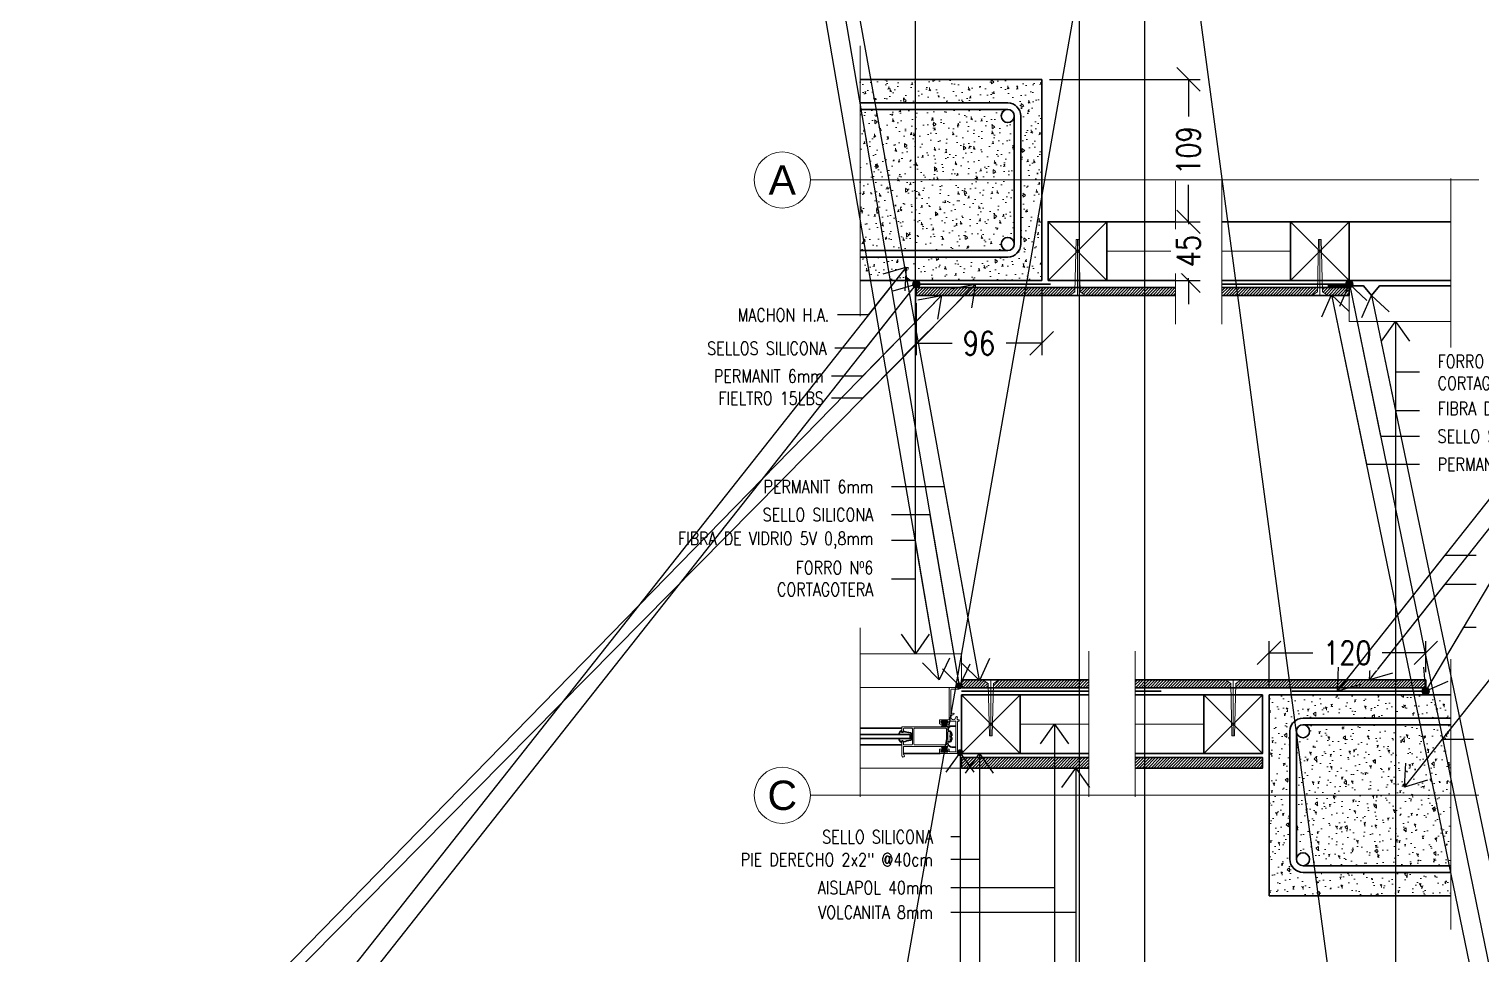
# Model space of a CAD drawing. Header units: metres. Extents: x 72 to 223, y -23 to 139.
# Drawn here: x 165.239 to 166.351, y 134.016 to 134.724 of the extents above; entities that cross this region are included whole.
import ezdxf
from ezdxf.enums import TextEntityAlignment as Align

# ---------------------------------------------------------------- set-up
doc = ezdxf.new("R2010")
doc.units = ezdxf.units.M
doc.header["$LTSCALE"] = 5
doc.header["$MEASUREMENT"] = 0
doc.linetypes.add('HIDDEN', pattern=[0.375, 0.25, -0.125])
doc.layers.get('0').update_dxf_attribs({"color": 30})
for name, color, linetype, lineweight in [('A-ANNO-DIMS', 3, 'Continuous', 18), ('A-ANNO-NOTE', 7, 'Continuous', 35), ('A-ANNO-SYMB', 3, 'Continuous', 18), ('A-DETL-MBND', 3, 'Continuous', 18), ('A-DETL-OTLN', 1, 'Continuous', 50), ('A-DETL-PATT', 8, 'Continuous', 18), ('A-ELEV-MBE1', 7, 'Continuous', 35), ('A-FLOR-OVHD', 3, 'HIDDEN', 18), ('A-WALL-BATT', 8, 'BATTING', 18), ('A-WALL-FULL', 7, 'Continuous', 35), ('A-WALL-FULL-EXTR', 7, 'Continuous', 35)]:
    doc.layers.add(name, color=color, linetype=linetype, lineweight=lineweight)
doc.styles.add('E-ARIAL', font='arial.ttf')
doc.styles.add('E-ROMANS', font='romans.shx', dxfattribs={"width": 0.8})
doc.linetypes.add('BATTING', pattern='A,0.0001,-0.1,[134,ltypeshp.shx,S=0.1,R=0,X=-0.1,Y=0],-0.2,[134,ltypeshp.shx,S=0.1,R=180,X=0.1,Y=0],-0.1', length=0.4001)
doc.dimstyles.new('E-0005_TICK_18', dxfattribs={"dimscale": 0.001, "dimtxt": 9, "dimasz": 9, "dimexe": 4.5, "dimexo": 3, "dimgap": 4.5, "dimtad": 0, "dimdec": 0, "dimlfac": 1000, "dimzin": 0, "dimdsep": 46, "dimtxsty": 'E-ROMANS', "dimblk": 'OBLIQUE', "dimcen": 4.5, "dimclrd": 256, "dimclre": 256, "dimclrt": 256, "dimadec": 0, "dimazin": 0, "dimtfac": 1, "dimtdec": 0, "dimtmove": 1, "dimatfit": 3, "dimldrblk": 'OPEN90', "dimfxl": 1, "dimtfill": 1, "dimtolj": 1, "dimtzin": 0, "dimarcsym": 0})
doc.dimstyles.new('E-0010_TICK_18', dxfattribs={"dimscale": 0.001, "dimtxt": 18, "dimasz": 18, "dimexe": 9, "dimexo": 6, "dimgap": 9, "dimtad": 0, "dimdec": 0, "dimlfac": 1000, "dimzin": 0, "dimdsep": 46, "dimtxsty": 'E-ROMANS', "dimblk": 'OBLIQUE', "dimcen": 9, "dimclrd": 256, "dimclre": 256, "dimclrt": 256, "dimadec": 0, "dimazin": 0, "dimtfac": 1, "dimtdec": 0, "dimtmove": 1, "dimatfit": 3, "dimldrblk": 'OPEN90', "dimfxl": 1, "dimtfill": 1, "dimtolj": 1, "dimtzin": 0, "dimarcsym": 0})
pattern_1 = [(45.00000000000123, (13.14776041691124, 83.40696455095775), (-0.001122532015133668, 0.00112253201513362), [])]
pattern_2 = [(45.00000000000123, (12.71469609259924, 82.30359901468051), (-0.001122532015133668, 0.00112253201513362), [])]

# ---------------------------------------------------------------- blocks, each defined once
blk = doc.blocks.new('PIE DERECHO 2X2')
blk.add_lwpolyline([(-0.04499999999998749, 0), (0, 0), (0, -0.04500000000000171), (-0.04499999999998749, -0.04500000000000171), (-0.04499999999998749, 0)])
at = {"color": 1}
for points in [[(-0.04499999999998749, 0), (0, -0.04500000000000171)], [(0, 0), (-0.04499999999998749, -0.04500000000000171)]]:
    blk.add_lwpolyline(points, dxfattribs=at)
blk = doc.blocks.new('_Oblique')
at = {"color": 0, "linetype": 'ByBlock', "lineweight": -2}
blk.add_line((-0.5, -0.5), (0.5, 0.5), dxfattribs=at)
blk = doc.blocks.new('*D2141')
at = {"layer": 'A-ANNO-DIMS', "lineweight": -2, "transparency": 16777216}
for p, q in [((166.0146416063944, 134.5258701961707), (166.0146416063944, 134.4748419277925)), ((165.9186416063945, 134.5145511303326), (165.9186416063945, 134.4748419277925)), ((165.9186416063945, 134.4838419277925), (165.9459844635373, 134.4838419277925)), ((166.0146416063944, 134.4838419277925), (165.9872987492516, 134.4838419277925))]:
    blk.add_line(p, q, dxfattribs=at)
at = {"layer": 'A-ANNO-DIMS', "lineweight": -2, "transparency": 16777216, "xscale": 0.018, "yscale": 0.018, "zscale": 0.018, "rotation": 180}
blk.add_blockref('_Oblique', (165.9186416063945, 134.4838419277925), dxfattribs=at)
at = {"layer": 'A-ANNO-DIMS', "lineweight": -2, "transparency": 16777216, "xscale": 0.018, "yscale": 0.018, "zscale": 0.018}
blk.add_blockref('_Oblique', (166.0146416063944, 134.4838419277925), dxfattribs=at)
at = {"layer": 'A-ANNO-DIMS', "transparency": 16777216, "insert": (165.9666416063944, 134.4838419277925), "char_height": 0.018, "attachment_point": 5, "style": 'E-ROMANS', "bg_fill": 3, "box_fill_scale": 1.25, "bg_fill_color": 256, "bg_fill_true_color": 13158600, "bg_fill_transparency": 0}
blk.add_mtext('\\A1;96', dxfattribs=at)
blk = doc.blocks.new('_Open90')
at = {"color": 0, "linetype": 'ByBlock', "lineweight": -2}
for p, q in [((0, 0), (-1, 0)), ((-0.5, 0.5), (0, 0)), ((0, 0), (-0.5, -0.5))]:
    blk.add_line(p, q, dxfattribs=at)
blk = doc.blocks.new('*D1789')
at = {"layer": 'A-ANNO-DIMS', "lineweight": -2, "transparency": 16777216}
for p, q in [((166.1270178536647, 134.5768701961707), (166.1270178536647, 134.5948701961707)), ((166.0255373059225, 134.5768701961707), (166.1360178536647, 134.5768701961707)), ((166.1270178536647, 134.5768701961707), (166.1270178536647, 134.5750273390279)), ((166.0255373059225, 134.5318701961707), (166.1360178536647, 134.5318701961707)), ((166.1270178536647, 134.5318701961707), (166.1270178536647, 134.5337130533136)), ((166.1270178536647, 134.5318701961707), (166.1270178536647, 134.5138701961707))]:
    blk.add_line(p, q, dxfattribs=at)
at = {"layer": 'A-ANNO-DIMS', "lineweight": -2, "transparency": 16777216, "xscale": 0.018, "yscale": 0.018, "zscale": 0.018}
for p, rotation in [((166.1270178536647, 134.5768701961707), 270), ((166.1270178536647, 134.5318701961707), 90)]:
    blk.add_blockref('_Oblique', p, dxfattribs=dict(at, rotation=rotation))
at = {"layer": 'A-ANNO-DIMS', "transparency": 16777216, "insert": (166.1270178536647, 134.5543701961707), "char_height": 0.018, "attachment_point": 5, "rotation": 90, "style": 'E-ROMANS', "bg_fill": 3, "box_fill_scale": 1.25, "bg_fill_color": 256, "bg_fill_true_color": 13158600, "bg_fill_transparency": 0}
blk.add_mtext('\\A1;45', dxfattribs=at)
blk = doc.blocks.new('*D1790')
at = {"layer": 'A-ANNO-DIMS', "lineweight": -2, "transparency": 16777216}
for p, q in [((166.0206416063944, 134.6858701961707), (166.1360178536647, 134.6858701961707)), ((166.1270178536647, 134.6858701961707), (166.1270178536647, 134.6575130533136)), ((166.1270178536647, 134.5768701961707), (166.1270178536647, 134.6052273390279)), ((166.0255373059225, 134.5768701961707), (166.1360178536647, 134.5768701961707))]:
    blk.add_line(p, q, dxfattribs=at)
at = {"layer": 'A-ANNO-DIMS', "lineweight": -2, "transparency": 16777216, "xscale": 0.018, "yscale": 0.018, "zscale": 0.018}
for p, rotation in [((166.1270178536647, 134.6858701961707), 90), ((166.1270178536647, 134.5768701961707), 270)]:
    blk.add_blockref('_Oblique', p, dxfattribs=dict(at, rotation=rotation))
at = {"layer": 'A-ANNO-DIMS', "transparency": 16777216, "insert": (166.1270178536647, 134.6313701961707), "char_height": 0.018, "attachment_point": 5, "rotation": 90, "style": 'E-ROMANS', "bg_fill": 3, "box_fill_scale": 1.25, "bg_fill_color": 256, "bg_fill_true_color": 13158600, "bg_fill_transparency": 0}
blk.add_mtext('\\A1;109', dxfattribs=at)
blk = doc.blocks.new('*D2142')
at = {"layer": 'A-ANNO-DIMS', "lineweight": -2, "transparency": 16777216}
for p, q in [((166.1886986292666, 134.2208320223061), (166.1886986292666, 134.2559089882367)), ((166.3086986292665, 134.2321510881441), (166.3086986292665, 134.2559089882367)), ((166.1886986292666, 134.2469089882367), (166.2222129149808, 134.2469089882367)), ((166.3086986292665, 134.2469089882367), (166.2751843435523, 134.2469089882367))]:
    blk.add_line(p, q, dxfattribs=at)
at = {"layer": 'A-ANNO-DIMS', "lineweight": -2, "transparency": 16777216, "xscale": 0.018, "yscale": 0.018, "zscale": 0.018, "rotation": 180}
blk.add_blockref('_Oblique', (166.1886986292666, 134.2469089882367), dxfattribs=at)
at = {"layer": 'A-ANNO-DIMS', "lineweight": -2, "transparency": 16777216, "xscale": 0.018, "yscale": 0.018, "zscale": 0.018}
blk.add_blockref('_Oblique', (166.3086986292665, 134.2469089882367), dxfattribs=at)
at = {"layer": 'A-ANNO-DIMS', "transparency": 16777216, "insert": (166.2486986292666, 134.2469089882367), "char_height": 0.018, "attachment_point": 5, "style": 'E-ROMANS', "bg_fill": 3, "box_fill_scale": 1.25, "bg_fill_color": 256, "bg_fill_true_color": 13158600, "bg_fill_transparency": 0}
blk.add_mtext('\\A1;120', dxfattribs=at)
blk = doc.blocks.new('TAG-EJE')
at = {"linetype": 'Continuous'}
blk.add_circle((0, 0), 0.3829200143693754, dxfattribs=at)
at = {"style": 'E-ARIAL'}
blk.add_attdef('A', text='', height=0.4, dxfattribs=at).set_placement((0, 0), align=Align.MIDDLE_CENTER)

msp = doc.modelspace()

# ---------------------------------------------------------------- hatches: boundary and pattern name
at = {"layer": 'A-DETL-PATT'}
h = msp.add_hatch(dxfattribs=at)
h.set_pattern_fill('AR-CONC', color=256, scale=0.0001, angle=45.00000000000125, style=0)
h.set_pattern_definition([(95.00000000000118, (13.14776041691124, 83.40696455095775), (0.01400946503457692, 0.01175533794048332), [0.001904999999999999, -0.02095499999999999]), (40.00000000000129, (13.14776041691124, 83.40696455095775), (-0.01600178890082999, 0.0110177006537151), [0.001524, -0.016764]), (145.4510000000012, (13.14892786788465, 83.40794415901476), (-0.00199221580841457, 0.0227730236829171), [0.001619, -0.01780899999999999]), (91.18420000000118, (13.14416831446283, 83.41055665340619), (0.02214102432304669, 0.01619534128742753), [0.002857499999999998, -0.03143249999999996]), (141.6356000000012, (13.14601339647123, 83.41190626569303), (-0.0007086144335234999, 0.03428264324821821), [0.0024285, -0.0267135]), (36.18400000000126, (13.14416831446283, 83.41055665340619), (-0.0007085572019164873, 0.03428263853310612), [0.002286, -0.025146]), (66.00000000000125, (13.14686239129915, 83.4114546790183), (0.01795205512851436, 0.003489526803562576), [0.001904999999999999, -0.02095499999999999]), (11.00000000000126, (13.14686239129915, 83.4114546790183), (-0.008653992652234932, 0.01739411931937526), [0.001524, -0.016764]), (116.4514000000012, (13.14835838883184, 83.41174546961099), (0.009298003961538178, 0.02088364560657982), [0.001619, -0.017809]), (82.50000000000124, (13.14776041691124, 83.40696455095775), (-0.005760546906781176, 0.006197341367358573), [0, -0.01656079999999997, 0, -0.01701799999999997, 0, -0.01682749999999997]), (52.50000000000122, (13.14776041691124, 83.40696455095775), (-0.002358972731942743, 0.01180870002746918), [0, -0.009702799999999996, 0, -0.01617979999999999, 0, -0.006413499999999999]), (12.50000000000127, (13.14375522268125, 83.40295935672776), (0.009992786303251379, 0.009182619558271573), [0, -0.006350000000000001, 0, -0.019812, 0, -0.026289]), (2.500000000001231, (13.14195917145705, 83.40116330550356), (0.008676390441821408, 0.01227223928811161), [0, -0.008254999999999998, 0, -0.0131572, 0, -0.018669])])
h.paths.add_polyline_path([(165.9936416063944, 134.6578701961709, -1), (165.9836416063945, 134.6578701961709, -0.4142135623662533), (165.9886416063945, 134.6628701961708), (165.8755807600539, 134.6628701961708), (165.8755807600539, 134.5548701961708), (165.9886416063945, 134.5548701961708, -0.4142135623737455), (165.9836416063944, 134.5598701961708, -1), (165.9936416063944, 134.5598701961708)], flags=17)
h.paths.add_polyline_path([(166.0146416063944, 134.6858701961707), (165.8755807600538, 134.6858701961707), (165.8755807600539, 134.6678701961709), (165.9886416063945, 134.6678701961709, -0.4142135623730236), (165.9986416063944, 134.6578701961709), (165.9986416063944, 134.5598701961708, -0.4142135623730885), (165.9886416063945, 134.5498701961708), (165.8755807600539, 134.5498701961708), (165.8755807600538, 134.5318701961707), (166.0146416063945, 134.5318701961707)])
h = msp.add_hatch(color=256, dxfattribs=at)
edge = h.paths.add_edge_path()
edge.add_arc((165.9186416063945, 134.5292106632517), 0.002659532919039975, 0, 360)
h = msp.add_hatch(color=256, dxfattribs=at)
edge = h.paths.add_edge_path()
edge.add_arc((166.2501536629533, 134.5292106632517), 0.002659532919039975, 0, 360)
h = msp.add_hatch(dxfattribs=at)
h.set_pattern_fill('LINE', color=256, scale=0.0005, angle=45.00000000000125, style=0)
h.set_pattern_definition(pattern_1)
h.paths.add_polyline_path([(166.0370373059226, 134.5205511303326), (166.0370373059226, 134.5212930513767), (166.040108696455, 134.5232051560551), (166.0401860011555, 134.5265511303326), (165.9186416063945, 134.5265511303326), (165.9186416063945, 134.5205511303326)])
h.paths.add_polyline_path([(166.0438886106896, 134.5265511303326), (166.0439659153901, 134.5232051560551), (166.0470373059226, 134.5212930513767), (166.0470373059225, 134.5205511303326), (166.1170373059225, 134.5205511303326), (166.1170373059225, 134.5265511303326)])
h = msp.add_hatch(dxfattribs=at)
h.set_pattern_fill('LINE', color=256, scale=0.0005, angle=45.00000000000125, style=0)
h.set_pattern_definition(pattern_1)
h.paths.add_polyline_path([(166.2226536629533, 134.5205511303326), (166.2226536629533, 134.5212930513767), (166.2257250534857, 134.5232051560551), (166.2258023581863, 134.5265511303326), (166.1526536629533, 134.5265511303326), (166.1526536629533, 134.5205511303326)])
h.paths.add_polyline_path([(166.2501536629533, 134.5205511303326), (166.2501536629533, 134.5265511303326), (166.2295049677203, 134.5265511303326), (166.2295822724208, 134.5232051560551), (166.2326536629533, 134.5212930513767), (166.2326536629533, 134.5205511303326)])
h = msp.add_hatch(color=256, dxfattribs=at)
edge = h.paths.add_edge_path()
edge.add_arc((165.9516374232639, 134.2216993104182), 0.001994649689279981, 0, 360)
h = msp.add_hatch(dxfattribs=at)
h.set_pattern_fill('LINE', color=256, scale=0.0005, angle=45.00000000000125, style=0)
h.set_pattern_definition([(225.0000000000012, (319.0555798187498, 185.339737667519), (0.001122532015133668, -0.00112253201513362), [])])
h.paths.add_polyline_path([(165.9775378774748, 134.2201510881442), (166.0506865727078, 134.2201510881442), (166.0506865727078, 134.2261510881442), (165.9806865727078, 134.2261510881442), (165.9806865727079, 134.2254091671001), (165.9776151821754, 134.2234970624216)])
h.paths.add_polyline_path([(165.9531865727078, 134.2201510881442), (165.9738352679408, 134.2201510881442), (165.9737579632403, 134.2234970624216), (165.9706865727078, 134.2254091671001), (165.9706865727078, 134.2261510881442), (165.9531865727078, 134.2261510881442)])
h = msp.add_hatch(dxfattribs=at)
h.set_pattern_fill('LINE', color=256, scale=0.0005, angle=45.00000000000125, style=0)
h.set_pattern_definition([(225.0000000000012, (319.0555798187497, 185.339737667519), (0.001122532015133668, -0.00112253201513362), [])])
h.paths.add_polyline_path([(166.1663029297384, 134.2261510881441), (166.1663029297384, 134.2254091671001), (166.163231539206, 134.2234970624217), (166.1631542345054, 134.2201510881441), (166.3086986292665, 134.2201510881441), (166.3086986292665, 134.2261510881441)])
h.paths.add_polyline_path([(166.1594516249714, 134.2201510881441), (166.1593743202709, 134.2234970624216), (166.1563029297384, 134.2254091671), (166.1563029297384, 134.2261510881441), (166.0863029297385, 134.2261510881441), (166.0863029297385, 134.2201510881441)])
h = msp.add_hatch(color=256, dxfattribs=at)
edge = h.paths.add_edge_path()
edge.add_arc((166.3086986292665, 134.2174915552251), 0.002659532919039975, 0, 360)
h = msp.add_hatch(dxfattribs=at)
h.set_pattern_fill('AR-CONC', color=256, scale=0.0001, angle=45.00000000000125, style=0)
h.set_pattern_definition([(275.0000000000012, (319.0555798187497, 185.339737667519), (-0.01400946503457692, -0.01175533794048332), [0.001905, -0.020955]), (220.0000000000013, (319.0555798187497, 185.339737667519), (0.01600178890082999, -0.0110177006537151), [0.001524, -0.01676399999999999]), (325.4510000000012, (319.0544123677763, 185.338758059462), (0.00199221580841457, -0.0227730236829171), [0.001619, -0.01780899999999999]), (271.1842000000012, (319.0591719211982, 185.3361455650706), (-0.02214102432304669, -0.01619534128742753), [0.002857499999999998, -0.03143249999999996]), (321.6356000000012, (319.0573268391897, 185.3347959527837), (0.0007086144335234999, -0.03428264324821821), [0.0024285, -0.0267135]), (216.1840000000012, (319.0591719211982, 185.3361455650706), (0.0007085572019164873, -0.03428263853310612), [0.002285999999999999, -0.02514599999999999]), (246.0000000000012, (319.0564778443619, 185.3352475394585), (-0.01795205512851436, -0.003489526803562576), [0.001905, -0.020955]), (191.0000000000012, (319.0564778443619, 185.3352475394585), (0.008653992652234932, -0.01739411931937526), [0.001523999999999999, -0.01676399999999998]), (296.4514000000012, (319.0549818468292, 185.3349567488658), (-0.009298003961538178, -0.02088364560657982), [0.001619, -0.017809]), (262.5000000000013, (319.0555798187497, 185.339737667519), (0.005760546906781176, -0.006197341367358573), [0, -0.01656079999999998, 0, -0.01701799999999998, 0, -0.01682749999999998]), (232.5000000000012, (319.0555798187497, 185.339737667519), (0.002358972731942743, -0.01180870002746918), [0, -0.009702799999999996, 0, -0.01617979999999999, 0, -0.006413499999999999]), (192.5000000000012, (319.0595850129797, 185.343742861749), (-0.009992786303251379, -0.009182619558271573), [0, -0.006349999999999998, 0, -0.01981199999999999, 0, -0.02628899999999999]), (182.5000000000012, (319.0613810642039, 185.3455389129732), (-0.008676390441821408, -0.01227223928811161), [0, -0.008254999999999997, 0, -0.0131572, 0, -0.01866899999999999])])
h.paths.add_polyline_path([(166.2096986292666, 134.0888320223058, -1), (166.2196986292666, 134.0888320223059, -0.4142135623662533), (166.2146986292666, 134.083832022306), (166.3277594756072, 134.083832022306), (166.3277594756072, 134.1918320223059), (166.2146986292666, 134.191832022306, -0.4142135623737455), (166.2196986292666, 134.1868320223059, -1), (166.2096986292666, 134.1868320223059)], flags=17)
h.paths.add_polyline_path([(166.1886986292666, 134.0608320223061), (166.3277594756072, 134.060832022306), (166.3277594756072, 134.0788320223059), (166.2146986292666, 134.0788320223059, -0.4142135623730236), (166.2046986292666, 134.0888320223059), (166.2046986292666, 134.1868320223059, -0.4142135623730885), (166.2146986292666, 134.196832022306), (166.3277594756072, 134.1968320223059), (166.3277594756072, 134.2148320223061), (166.1886986292666, 134.2148320223061)])
h = msp.add_hatch(color=256, dxfattribs=at)
edge = h.paths.add_edge_path()
edge.add_arc((165.9520823275378, 134.1704285699765), 0.001994649689279981, 0, 360)
h = msp.add_hatch(dxfattribs=at)
h.set_pattern_fill('LINE', color=256, scale=0.0005, angle=45.00000000000125, style=0)
h.set_pattern_definition(pattern_2)
h.paths.add_polyline_path([(165.9531865727079, 134.166706802116), (165.953186572708, 134.1587068021161), (166.0506865727079, 134.158706802116), (166.0506865727078, 134.1667068021161)])
h = msp.add_hatch(dxfattribs=at)
h.set_pattern_fill('LINE', color=256, scale=0.0005, angle=45.00000000000125, style=0)
h.set_pattern_definition(pattern_2)
h.paths.add_polyline_path([(166.0863029297386, 134.1667068021161), (166.0863029297386, 134.158706802116), (166.1838029297384, 134.1587068021161), (166.1838029297384, 134.166706802116)])

# ---------------------------------------------------------------- linework, layer by layer
at = {"layer": 'A-ANNO-DIMS'}
for p, q in [((165.9443958588884, 134.220381477076), (165.8755807600539, 134.2203814770761)), ((165.953186572708, 134.1587068021161), (165.8755807600539, 134.1587068021161))]:
    msp.add_line(p, q, dxfattribs=at)
for points in [[(166.250115763264, 134.5205511303326), (166.2501157632641, 134.5005511303326), (166.3277594756072, 134.5005511303326)], [(165.9532244723971, 134.2261510881442), (165.9532244723971, 134.2461510881442), (165.8755807600539, 134.2461510881442)]]:
    msp.add_lwpolyline(points, dxfattribs=at)
at = {"layer": 'A-ANNO-SYMB'}
msp.add_lwpolyline([(165.8375435180019, 134.137832022306), (166.349217709171, 134.1378320223061)], dxfattribs=at)
at = {"layer": 'A-DETL-MBND'}
for points in [[(165.9438903640583, 134.2198759828952, -0.4142135623730951), (165.9443958588884, 134.220381477076), (165.9509672874598, 134.2203814728555, -0.4142135623730951), (165.9514727816407, 134.2198759780253), (165.9514727815108, 134.2196737802231, -0.4142135623730951), (165.9509672866807, 134.2191682860423), (165.9456090449224, 134.2191682894837, 0.4142135623730951), (165.9451035500923, 134.2186627953028), (165.945103538686, 134.2009030455768, 0.5336762876218423), (165.9458012631961, 134.2004355280649, -0.09526060623252992), (165.9469424021124, 134.2006670291724, -0.9999999999999999), (165.9469547814352, 134.19945390552, 2.379795897113256), (165.9488440984974, 134.1975645860309, -1), (165.9500572221339, 134.1975522051499, -0.09526060623252669), (165.9498257195606, 134.1964110665309, 0.5336762876218625), (165.9502932361763, 134.1957133414203), (165.9509672716166, 134.1957133409874, -0.4142135623730951), (165.9514727657975, 134.1952078461572), (165.9514727656676, 134.195005648355, -0.4142135623730951), (165.9509672708374, 134.1945001541742), (165.9506639741342, 134.194500154369, 0.4142135623730951), (165.950158479304, 134.1939946601881), (165.9501584648891, 134.1715507041442, 0.4142135623730951), (165.95066395907, 134.171045209314), (165.9509672557733, 134.1710452091193, -0.4142135623730951), (165.9514727499542, 134.1705397142891), (165.9514727498243, 134.1703375164869, -0.4142135623730951), (165.9509672549941, 134.1698320223061), (165.9368134088403, 134.1698320313965, -0.4142135623730951), (165.9363079146594, 134.1703375262266), (165.9363079161528, 134.1726628009519, -0.4142135623730951), (165.936813410983, 134.1731682951327), (165.9378245010928, 134.1731682944833, -0.414213562373095), (165.938329894175, 134.1726629007522), (165.9383298941748, 134.1726626985543, -0.4142135623730951), (165.9378245004436, 134.1721573054724), (165.9378242982458, 134.1721573054725, 0.4142135623730867), (165.9373189045145, 134.1716519123905), (165.9373189043197, 134.1713485145883, 0.4142135623731034), (165.9378243985006, 134.1708430197581), (165.94237384905, 134.1708430168362, 0.4142135623730951), (165.9428793438801, 134.1713485110171), (165.942879344075, 134.1716519088193, 0.4142135623731034), (165.942373950993, 134.1721573025504), (165.9423737487953, 134.1721573025506, -0.4142135623730951), (165.9418683557132, 134.1726626962817), (165.9418683557133, 134.1726628984796, -0.4142135623730951), (165.9423737494446, 134.1731682915616), (165.9433848395544, 134.1731682909122, -0.4142135623731034), (165.9438903337353, 134.172662796082), (165.9438903330211, 134.1715507081699, 0.4142135623731034), (165.9443958272018, 134.1710452133398), (165.9484397832458, 134.1710452107425, 0.4142135623730951), (165.948945278076, 134.1715507049234), (165.9489452924908, 134.1939946609673, 0.4142135623730951), (165.9484397983099, 134.1945001557975), (165.944395842266, 134.1945001583948, 0.4142135623730951), (165.9438903474359, 134.1939946642139), (165.9438903467216, 134.1928825763018, -0.4142135623730951), (165.9433848518914, 134.192377082121), (165.9423737617816, 134.1923770827703, -0.4142135623730951), (165.9418683686995, 134.1928824765016), (165.9418683686996, 134.1928826786993, -0.4142135623730951), (165.9423737624309, 134.1933880717813), (165.9423739646286, 134.1933880717812, 0.4142135623730951), (165.9428793583598, 134.1938934648632), (165.9428793585546, 134.1941968626654, 0.4142135623730951), (165.9423738643739, 134.1947023574955), (165.9378244138244, 134.1947023604175, 0.4142135623730866), (165.9373189189942, 134.1941968662367), (165.9373189187993, 134.1938934684345, 0.4142135623730951), (165.9378243118815, 134.1933880747033), (165.9378245140792, 134.1933880747031, -0.414213562373095), (165.9383299071612, 134.1928826809719), (165.9383299071611, 134.1928824787742, -0.4142135623730951), (165.9378245134298, 134.1923770856922), (165.93681342332, 134.1923770863415, -0.4142135623730951), (165.9363079291391, 134.1928825811717), (165.9363079306326, 134.195207855897, -0.4142135623730951), (165.9368134254628, 134.1957133500778), (165.9433848540342, 134.1957133458573, 0.4142135623730951), (165.9438903488644, 134.1962188400381)], [(165.9082024260627, 134.1795375442775, -0.4142135623730783), (165.9087079202435, 134.1790320494474), (165.9087079188799, 134.1769089725243, 0.4142135623730951), (165.9092134130608, 134.1764034776942), (165.9150771493246, 134.1764034739281, 0.4142135623730951), (165.9155826441547, 134.176908968109), (165.9155826516867, 134.1886364406365, 0.4142135623730951), (165.915077157506, 134.1891419354666), (165.9092134212422, 134.1891419392326, 0.4142135623730866), (165.908707926412, 134.1886364450518), (165.9087079250484, 134.1865133681287, -0.4142135623730951), (165.9082024302183, 134.1860078739479), (165.9080002324161, 134.1860078740777, -0.4142135623730951), (165.9074947382352, 134.1865133689079), (165.907494740378, 134.1898496326442, -0.4142135623730951), (165.9080002352082, 134.190355126825), (165.9423738615818, 134.1903551047483, -0.4142135623730951), (165.9428793557626, 134.1898496099182), (165.9428793466722, 134.1756957637643, -0.4142135623730951), (165.9423738518421, 134.1751902695835), (165.9092134122816, 134.175190290881, 0.4142135623730951), (165.9087079174514, 134.1746847967001), (165.9087079140923, 134.1694545966154, 0.278179277926029), (165.9089775108748, 134.16900752028, -1.770771105397847), (165.9074947264177, 134.1681133689079), (165.9074947334303, 134.1790320502266, -0.4142135623731116), (165.9080002282605, 134.1795375444074)], [(165.9173013333301, 134.1891419340381, 0.4142135623730951), (165.9167958384999, 134.1886364398573), (165.9167958309679, 134.1769089673298, 0.4142135623730951), (165.9173013251488, 134.1764034724997), (165.9411606658081, 134.1764034571759, 0.4142135623730951), (165.9416661606382, 134.1769089513567), (165.9416661681702, 134.1886364238841, 0.4142135623730951), (165.9411606739895, 134.1891419187143)]]:
    msp.add_lwpolyline(points, format="xyb", close=True, dxfattribs=at)
at = {"layer": 'A-DETL-OTLN'}
for p, q in [((165.9186416063945, 134.5265511303326), (165.9186416063945, 134.5318701961707)), ((166.3086986292665, 134.2201510881441), (166.3086986292665, 134.2148320223061))]:
    msp.add_line(p, q, dxfattribs=at)
at = {"layer": 'A-ELEV-MBE1'}
for p, q in [((166.0645373059225, 134.5768701961707), (166.1170373059225, 134.5768701961707)), ((166.2051536629533, 134.5768701961707), (166.1526536629533, 134.5768701961707)), ((166.2501536629533, 134.5768701961707), (166.3277594756072, 134.5768701961708)), ((166.0645373059225, 134.5318701961707), (166.1170373059225, 134.5318701961707)), ((166.2051536629533, 134.5318701961707), (166.1526536629533, 134.5318701961707)), ((166.2501536629533, 134.5318701961707), (166.3277594756072, 134.5318701961708)), ((165.9981865727079, 134.2148320223061), (166.0506865727078, 134.2148320223061)), ((166.1388029297385, 134.2148320223061), (166.0863029297385, 134.2148320223061)), ((165.8755807873027, 134.1891419724587), (165.9074947399235, 134.1891419403365)), ((165.9433848483202, 134.1868166425605), (165.9443958373312, 134.1868166419112)), ((165.9489452904779, 134.1908605950333), (165.9459123234448, 134.1908605969812)), ((165.8755807791213, 134.1764035109202), (165.9074947317421, 134.176403478798)), ((165.9443958321366, 134.1787287298233), (165.9433848431257, 134.1787287304726)), ((165.9458909473398, 134.1834045530389), (165.9453910390527, 134.1834045533599)), ((165.9453910382411, 134.1821408170962), (165.9453910390527, 134.1834045533599)), ((165.9458909465282, 134.1821408167751), (165.9453910382411, 134.1821408170962)), ((165.9087079143347, 134.1698320494474), (165.9368134088403, 134.1698320313965)), ((165.9459123130558, 134.1746847728054), (165.9489452800889, 134.1746847708574)), ((165.9981865727078, 134.1698320223061), (166.0506865727078, 134.1698320223061)), ((166.1388029297385, 134.1698320223061), (166.0863029297385, 134.1698320223061))]:
    msp.add_line(p, q, dxfattribs=at)
for points in [[(165.8755807600539, 134.5498701961708), (165.9886416063945, 134.5498701961708, 0.4142135623730887), (165.9986416063944, 134.5598701961708), (165.9986416063944, 134.6578701961709, 0.4142135623730238), (165.9886416063945, 134.6678701961709), (165.8755807600539, 134.6678701961709)], [(165.8755807600539, 134.5548701961708), (165.9886416063945, 134.5548701961708, 0.414213562373095), (165.9936416063944, 134.5598701961708), (165.9936416063944, 134.6578701961709, 0.414213562373095), (165.9886416063945, 134.6628701961708), (165.8755807600539, 134.6628701961708)], [(166.3277594756072, 134.1968320223059), (166.2146986292666, 134.196832022306, 0.4142135623730887), (166.2046986292666, 134.1868320223059), (166.2046986292666, 134.0888320223059, 0.4142135623730238), (166.2146986292666, 134.0788320223059), (166.3277594756072, 134.0788320223059)], [(166.3277594756072, 134.1918320223059), (166.2146986292666, 134.191832022306, 0.414213562373095), (166.2096986292666, 134.1868320223059), (166.2096986292666, 134.0888320223059, 0.414213562373095), (166.2146986292666, 134.083832022306), (166.3277594756072, 134.083832022306)]]:
    msp.add_lwpolyline(points, format="xyb", dxfattribs=at)
for points in [[(165.9073936398536, 134.1873221601816), (165.9073936393991, 134.1866144678739, 0.4142135623730951), (165.9078991335799, 134.1861089730438), (165.9082008625433, 134.18610897285, 0.4123288835230803), (165.9087063468923, 134.1866112121838), (165.9087079252687, 134.1868563126378, 0.05459123170967742), (165.9143011444344, 134.185624207294, -0.3855982116465075), (165.9147568386324, 134.1851211715586), (165.9147568356158, 134.1804242382476, -0.3855982116465273), (165.9143011407716, 134.1799212030975, 0.05459123170967768), (165.9087079200232, 134.1786891049383), (165.9087063419617, 134.1789342053944, 0.4123288835230661), (165.9082008582578, 134.1794364453775), (165.9078991292944, 134.1794364455712, 0.4142135623730951), (165.9073936344643, 134.1789309513904), (165.9073936340098, 134.1782232590827, -0.2989158783490563), (165.9053240942483, 134.1812562274449), (165.9135093356042, 134.1812562221878, 0.5636257343988145), (165.9137956124811, 134.182267211015), (165.9137956131304, 134.1832782000259, 0.5636257343988107), (165.9135093375521, 134.1842891892208), (165.9053240961962, 134.1842891944779, -0.2989158783490458)], [(165.9378045529179, 134.1945001626281), (165.9424933599449, 134.1945001596166, -0.4142135623730951), (165.9426955576173, 134.1942979616846), (165.942695557354, 134.1938880622987, -0.4142135623730948), (165.9424933594219, 134.1936858646263), (165.9378045523949, 134.1936858676378, -0.414213562373095), (165.9376023547226, 134.1938880655698), (165.9376023549858, 134.1942979649557, -0.4142135623730951)], [(165.9378045378538, 134.1710452175731), (165.9424933448808, 134.1710452145617, 0.4142135623730951), (165.9426955428129, 134.171247412234), (165.9426955430761, 134.1716573116199, 0.4142135623730948), (165.9424933454038, 134.171859509552), (165.9378045383768, 134.1718595125634, 0.414213562373095), (165.9376023404447, 134.171657314891), (165.9376023401815, 134.1712474155051, 0.4142135623730951)]]:
    msp.add_lwpolyline(points, format="xyb", close=True, dxfattribs=at)
for centre in [(165.9886416063945, 134.6578701961709), (165.9886416063944, 134.5598701961708), (166.2146986292666, 134.1868320223059), (166.2146986292666, 134.0888320223059)]:
    msp.add_circle(centre, 0.004999999999993454, dxfattribs=at)
for centre, radius, start, end in [((165.9364254987421, 134.1922727535782), 0.002275473282837971, 303.4159187757593, 38.3906387312473), ((165.9354529002467, 134.1921918049866), 0.003419194551412439, 327.871854351177, 25.91028116593292), ((165.9349097810469, 134.1922305376316), 0.00419437733292184, 333.7197635607933, 20.30218918676691), ((165.9340397152247, 134.1924619036137), 0.005241906260897305, 337.1530262866257, 13.50297272547319), ((165.9322786021458, 134.1921040974793), 0.007286403971726194, 346.2597509540195, 12.53787955407744), ((165.9176195741477, 134.1919541770027), 0.02220303383076814, 355.9173583389464, 4.473233729766867), ((165.2252229083898, 134.1729587793523), 0.7151563368958832, 1.395337412718929, 1.660812967588611), ((165.9626450717797, 134.1925300062707), 0.02221801529221034, 177.0179249220676, 185.5701559396929), ((165.9479831027208, 134.1922819149184), 0.007295407784277602, 169.2343537701668, 195.1651085630847), ((165.9462310529636, 134.1925910786481), 0.005268645341474776, 168.0069604777423, 204.8923874104477), ((165.9440033241212, 134.1922331230199), 0.002862753284798166, 149.5049915223076, 220.5128584968995), ((165.9448932985441, 134.1922695795894), 0.003433428983628647, 155.6380944445173, 213.5223818113869), ((165.9438724112595, 134.1922727487954), 0.002275473282837971, 141.6092876715836, 236.5840076270702), ((165.9459123214969, 134.1878276299482), 0.003032967032967037, 89.99996320141429, 179.9999632014143), ((165.9433848479955, 134.186311148055), 0.0005054945054945063, 89.99996320141429, 179.9999632014143), ((165.94436439956, 134.1851663491426), 0.001048963553394563, 65.3157866481229, 88.70739621566354), ((165.9443958366818, 134.1858056529002), 0.001010989010989013, 359.9999632014142, 89.99996320141429), ((165.9443732004041, 134.1853206236811), 0.001048963553394563, 65.11170501546971, 88.50331458301417), ((165.944382550701, 134.1854748658934), 0.001048963553394563, 64.90762338281776, 88.2992329503618), ((165.9443924503322, 134.1856290738224), 0.001048963553394563, 64.7035417501659, 88.09515131770821), ((165.9364254865392, 134.1732726283943), 0.002275473282837971, 321.6092876715837, 56.58400762707014), ((165.9354528881477, 134.1733535782353), 0.003419194551412439, 334.0896452368903, 32.12807205164946), ((165.9349097688982, 134.1733148462879), 0.00419437733292184, 339.6977372160633, 26.28016284204321), ((165.9340397027788, 134.1730834814234), 0.005241906260897305, 346.4969536773558, 22.84690011620075), ((165.9322785901595, 134.1734412898199), 0.007286403971726194, 347.4620468487497, 13.74017544880978), ((165.917619562354, 134.1735912291263), 0.02220303383076814, 355.5266926730632, 4.082568063883398), ((165.2252229209965, 134.1925875161692), 0.7151563368958832, 358.3391134352408, 358.6045889901095), ((165.9626450592463, 134.1730153420225), 0.02221801529221034, 174.4297704631366, 182.9820014807616), ((165.947983090506, 134.1732634522082), 0.007295407784277602, 164.8348178397461, 190.765572632662), ((165.9462310403518, 134.1729542907291), 0.005268645341474776, 155.1075389923806, 191.9929659250857), ((165.9440033119691, 134.1733122492188), 0.002862753284798166, 139.4870679059335, 210.494934880521), ((165.9448932863452, 134.1732757915061), 0.003433428983628647, 146.4775445914413, 204.3618319583108), ((165.9438723990565, 134.1732726236115), 0.002275473282837971, 123.4159187757594, 218.3906387312473), ((165.9433848434503, 134.1792342249781), 0.0005054945054945063, 179.9999632014143, 269.9999632014143), ((165.9459123150037, 134.1777177398383), 0.003032967032967037, 179.9999632014143, 269.9999632014143), ((165.944309944447, 134.1817680953514), 0.001048963553394563, 69.80558256649603, 93.19719213403053), ((165.9443099457374, 134.1837772764935), 0.001048963553394563, 266.8027342687926, 290.1943438363338), ((165.9443066414339, 134.1819225854099), 0.001048963553394563, 69.60150093384178, 92.99311050137693), ((165.9443066425259, 134.1836227864391), 0.001048963553394563, 267.0068159014527, 290.3984254689887), ((165.9443038887183, 134.1820770862535), 0.001048963553394563, 69.39741930118869, 92.7890288687281), ((165.9443038896118, 134.1834682855992), 0.001048963553394563, 267.2108975341023, 290.6025071016408), ((165.9443016863349, 134.1822315959217), 0.001048963553394563, 69.1933376685314, 92.58494723607545), ((165.9443016870299, 134.1833137759337), 0.001048963553394563, 267.4149791667529, 290.8065887342981), ((165.9443000343117, 134.1823861124545), 0.001048963553394563, 68.98925603587763, 92.3808656034213), ((165.9443000348083, 134.1831592594031), 0.001048963553394563, 267.6190607994085, 291.0106703669515), ((165.9442989326698, 134.1825406338914), 0.001048963553394563, 68.78517440322587, 92.17678397076695), ((165.9442989329679, 134.1830047379675), 0.001048963553394563, 267.823142432063, 291.2147519996028), ((165.9442983814231, 134.1826951582721), 0.001048963553394563, 68.58109277057402, 91.9727023381166), ((165.9442983815227, 134.1828502135876), 0.001048963553394563, 268.0272240647134, 291.4188336322545), ((165.9442983804796, 134.1826956882237), 0.001048963553394563, 268.2313056973703, 291.6229152649104), ((165.9442983805785, 134.182849683636), 0.001048963553394563, 68.3770111379193, 91.76862070545981), ((165.9442989301362, 134.1830042080227), 0.001048963553394563, 68.17292950526664, 91.56453907280545), ((165.9442989298388, 134.1825411638363), 0.001048963553394563, 268.4353873300244, 291.8269968975628), ((165.9443000295931, 134.1823866423859), 0.001048963553394563, 268.6394689626762, 292.0310785302123), ((165.9443000300889, 134.1831587294716), 0.001048963553394563, 67.96884787261766, 91.36045744015317), ((165.944301680423, 134.1833132460225), 0.001048963553394563, 67.76476623996112, 91.15637580750152), ((165.9443016797287, 134.182232125833), 0.001048963553394563, 268.8435505953286, 292.2351601628692), ((165.9443038811174, 134.1834677557148), 0.001048963553394563, 67.56068460730685, 90.9522941748516), ((165.9443038802246, 134.1820776161379), 0.001048963553394563, 269.0476322279789, 292.439241795522), ((165.9443066321442, 134.1836222565884), 0.001048963553394563, 67.35660297465598, 90.74821254219756), ((165.944306631053, 134.1819231152607), 0.001048963553394563, 269.2517138606311, 292.6433234281733), ((165.9443099334684, 134.1837767466831), 0.001048963553394563, 67.15252134200189, 90.5441309095446), ((165.9443099321787, 134.1817686251619), 0.001048963553394563, 269.4557954932851, 292.8474050608273), ((165.9443137850484, 134.1839312240387), 0.001048963553394563, 66.94843970934782, 90.34004927688669), ((165.9443137835603, 134.1816141478012), 0.001048963553394563, 269.6598771259351, 293.0514866934819), ((165.9443181851485, 134.1814596851387), 0.001048963553394563, 269.8639587585887, 293.2555683261323), ((165.944318186835, 134.1840856866955), 0.001048963553394563, 66.74435807669758, 90.13596764423444), ((165.9443231368876, 134.181305239134), 0.001048963553394563, 270.068040391241, 293.4596499587876), ((165.9443231387726, 134.1842401326939), 0.001048963553394563, 66.54027644404215, 89.93188601158768), ((165.9443286407983, 134.1843945600742), 0.001048963553394563, 66.33619481139269, 89.72780437892762), ((165.9443286387149, 134.1811508117466), 0.001048963553394563, 270.2721220238946, 293.6637315914362), ((165.9443346928421, 134.1845489668773), 0.001048963553394563, 66.13211317873524, 89.52372274627734), ((165.9443346905604, 134.1809964049357), 0.001048963553394563, 270.4762036565525, 293.867813224093), ((165.9443412948275, 134.1847033511443), 0.001048963553394563, 65.9280315460836, 89.31964111362399), ((165.9443412923476, 134.1808420206603), 0.001048963553394563, 270.6802852892047, 294.0718948567472), ((165.9443484439924, 134.1806876608791), 0.001048963553394563, 270.8843669218591, 294.2759764893954), ((165.9443484466706, 134.1848577109163), 0.001048963553394563, 65.72394991343496, 89.11555948096947), ((165.9443561454042, 134.1805333275504), 0.001048963553394563, 271.0884485545102, 294.48005812205), ((165.9443561482807, 134.1850120442351), 0.001048963553394563, 65.51986828077793, 88.91147784831935), ((165.9443643964854, 134.1803790226323), 0.001048963553394563, 271.2925301871649, 294.6841397547072), ((165.944395832786, 134.1797397188343), 0.001010989010989013, 269.9999632014143, 359.9999632014142), ((165.9443731971312, 134.1802247480825), 0.001048963553394563, 271.4966118198144, 294.8882213873595), ((165.94438254723, 134.1800705058582), 0.001048963553394563, 271.7006934524682, 295.092303020013), ((165.9443924466631, 134.1799162979165), 0.001048963553394563, 271.9047750851213, 295.2963846526644), ((165.9365606698987, 134.1827726908995), 0.00935164835164836, 341.0753187853633, 356.1256749951175), ((165.9365606698987, 134.1827726908995), 0.00935164835164836, 3.874251407711646, 18.92460761746662)]:
    msp.add_arc(centre, radius, start, end, dxfattribs=at)
at = {"layer": 'A-FLOR-OVHD'}
for p, q in [((166.0430373059226, 134.5633980986788), (166.0410373059225, 134.5633980986788)), ((166.2266536629533, 134.5633980986788), (166.2286536629533, 134.5633980986788)), ((166.0370373059226, 134.5212930513767), (166.040108696455, 134.5232051560551)), ((166.0370373059226, 134.5205511303326), (166.0370373059226, 134.5212930513767)), ((166.0470373059225, 134.5212930513767), (166.0439659153901, 134.5232051560551)), ((166.0470373059225, 134.5205511303326), (166.0470373059225, 134.5212930513767)), ((166.2226536629533, 134.5212930513767), (166.2257250534857, 134.5232051560551)), ((166.2226536629533, 134.5205511303326), (166.2226536629533, 134.5212930513767)), ((166.2326536629533, 134.5212930513767), (166.2295822724208, 134.5232051560551)), ((166.2326536629533, 134.5205511303326), (166.2326536629533, 134.5212930513767)), ((165.9706865727078, 134.2261510881441), (165.9706865727078, 134.2254091671001)), ((165.9706865727078, 134.2254091671001), (165.9737579632403, 134.2234970624216)), ((165.9806865727078, 134.2254091671001), (165.9776151821754, 134.2234970624216)), ((165.9806865727078, 134.2261510881441), (165.9806865727078, 134.2254091671001)), ((166.1563029297384, 134.2261510881441), (166.1563029297384, 134.2254091671001)), ((166.1563029297384, 134.2254091671001), (166.1593743202709, 134.2234970624217)), ((166.1663029297384, 134.2254091671001), (166.163231539206, 134.2234970624217)), ((166.1663029297384, 134.2261510881441), (166.1663029297384, 134.2254091671001)), ((165.9766865727078, 134.183304119798), (165.9746865727078, 134.183304119798)), ((166.1603029297384, 134.183304119798), (166.1623029297384, 134.183304119798))]:
    msp.add_line(p, q, dxfattribs=at)
for points in [[(165.8755807600538, 134.5046023900264), (165.8755807600539, 134.7115517114035)], [(166.1170373059225, 134.6099510976052), (166.1170373059225, 134.4985522329206)], [(166.1526536629533, 134.6099510976052), (166.1526536629534, 134.4985522329206)], [(166.3277594756072, 134.6099510976052), (166.3277594756072, 134.4807656486156)], [(166.0410373059225, 134.5633980986788), (166.040108696455, 134.5232051560551)], [(166.0420373059225, 134.5633980986788), (166.0420373059225, 134.5205511303326)], [(166.0430373059226, 134.5633980986788), (166.0439659153901, 134.5232051560551)], [(166.2266536629533, 134.5633980986788), (166.2257250534857, 134.5232051560551)], [(166.2276536629533, 134.5633980986788), (166.2276536629533, 134.5205511303326)], [(166.2286536629533, 134.5633980986788), (166.2295822724208, 134.5232051560551)], [(166.0370373059226, 134.5205511303326), (166.0470373059225, 134.5205511303326)], [(166.2326536629533, 134.5205511303326), (166.2226536629533, 134.5205511303326)], [(165.8755807600539, 134.1367511208716), (165.8755807600539, 134.2659365698612)], [(166.0506865727079, 134.1367511208716), (166.0506865727078, 134.2481499855562)], [(166.0863029297386, 134.1367511208716), (166.0863029297385, 134.2481499855562)], [(166.3277594756072, 134.2420998284504), (166.3277594756072, 134.0351505070732)], [(165.9706865727078, 134.2261510881441), (165.9806865727078, 134.2261510881441)], [(165.9746865727078, 134.183304119798), (165.9737579632403, 134.2234970624217)], [(165.9756865727078, 134.183304119798), (165.9756865727078, 134.2261510881441)], [(165.9766865727078, 134.183304119798), (165.9776151821754, 134.2234970624217)], [(166.1663029297384, 134.2261510881441), (166.1563029297384, 134.2261510881441)], [(166.1603029297384, 134.183304119798), (166.1593743202709, 134.2234970624217)], [(166.1613029297384, 134.183304119798), (166.1613029297384, 134.2261510881441)], [(166.1623029297384, 134.183304119798), (166.163231539206, 134.2234970624217)]]:
    msp.add_lwpolyline(points, dxfattribs=at)
at = {"layer": 'A-WALL-BATT', "ltscale": 0.018}
for p, q in [((166.1170373059225, 134.5543701961707), (166.0645373059226, 134.5543701961707)), ((166.1526536629533, 134.5543701961707), (166.2051536629533, 134.5543701961707)), ((166.0506865727078, 134.1923320223061), (165.9981865727078, 134.1923320223061)), ((166.0863029297385, 134.1923320223061), (166.1388029297385, 134.1923320223061))]:
    msp.add_line(p, q, dxfattribs=at)
at = {"layer": 'A-WALL-FULL'}
for points in [[(165.8755807600538, 134.6858701961707), (166.0146416063944, 134.6858701961707)], [(166.0146416063944, 134.6858701961707), (166.0146416063944, 134.5318701961707)], [(165.8755807600538, 134.5318701961707), (166.0146416063944, 134.5318701961707)], [(166.3277594756072, 134.2148320223061), (166.1886986292666, 134.2148320223061)], [(166.1886986292666, 134.0608320223061), (166.1886986292666, 134.2148320223061)], [(166.3277594756072, 134.0608320223061), (166.1886986292666, 134.0608320223061)]]:
    msp.add_lwpolyline(points, dxfattribs=at)
at = {"layer": 'A-WALL-FULL-EXTR'}
for p, q in [((165.9186416063945, 134.5205511303326), (165.9186416063945, 134.5265511303326)), ((165.9186416063945, 134.5265511303326), (166.1170373059225, 134.5265511303326)), ((165.9186416063945, 134.5205511303326), (166.1170373059225, 134.5205511303326)), ((166.2501536629533, 134.5265511303326), (166.1526536629533, 134.5265511303326)), ((166.2501536629533, 134.5205511303326), (166.1526536629533, 134.5205511303326)), ((166.2501536629533, 134.5205511303326), (166.2501536629533, 134.5265511303326)), ((165.9531865727078, 134.2261510881442), (166.0506865727078, 134.2261510881441)), ((165.9531865727078, 134.2261510881442), (165.9531865727078, 134.2201510881442)), ((165.9531865727078, 134.2201510881442), (166.0506865727078, 134.2201510881442)), ((166.3086986292665, 134.2261510881441), (166.0863029297385, 134.2261510881441)), ((166.3086986292665, 134.2201510881441), (166.0863029297385, 134.2201510881441)), ((166.3086986292665, 134.2261510881441), (166.3086986292665, 134.2201510881441))]:
    msp.add_line(p, q, dxfattribs=at)
at = {"layer": 'A-WALL-FULL-EXTR', "linetype": 'HIDDEN', "ltscale": 0.05}
for p, q in [((165.9213011393135, 134.5292106632517), (166.1170373059225, 134.5292106632517)), ((166.2501536629533, 134.5292106632517), (166.1526536629533, 134.5292106632517)), ((165.9531865727078, 134.2174915552251), (166.0506865727078, 134.2174915552251)), ((166.3060390963475, 134.2174915552251), (166.0863029297385, 134.2174915552251))]:
    msp.add_line(p, q, dxfattribs=at)
at = {"layer": 'A-WALL-FULL-EXTR'}
for points in [[(166.233790080751, 134.5278202967542), (166.2610512645133, 134.5278202967542), (166.2670920911111, 134.5205511303326)], [(166.3277594756072, 134.5278202967542), (166.2731329177088, 134.5278202967542), (166.2670920911111, 134.5205511303326)], [(165.8755807749008, 134.184289319733), (165.9135093375521, 134.1842891892208)], [(165.9135093356042, 134.1812562221878), (165.8755807749008, 134.1812563527)], [(166.0506865727079, 134.1667068021161), (165.9531865727079, 134.166706802116), (165.953186572708, 134.1587068021161), (166.0506865727079, 134.158706802116)], [(166.0863029297385, 134.1667068021161), (166.1838029297384, 134.1667068021161), (166.1838029297384, 134.1587068021161), (166.0863029297386, 134.158706802116)]]:
    msp.add_lwpolyline(points, dxfattribs=at)
for centre, radius in [((165.9186416063945, 134.5292106632517), 0.002659532919039975), ((166.2501536629533, 134.5292106632517), 0.002659532919039975), ((165.9516374232639, 134.2216993104182), 0.001994649689279981), ((166.3086986292665, 134.2174915552251), 0.002659532919039975), ((165.9520823275378, 134.1704285699765), 0.001994649689279981)]:
    msp.add_circle(centre, radius, dxfattribs=at)

# ---------------------------------------------------------------- block references
at = {"layer": 'A-ANNO-SYMB', "xscale": 0.05625000000000568, "yscale": 0.05625000000000568, "zscale": 0.05625000000000568}
for p, values in [((165.8160042671936, 134.6088701961707), {'A': 'A'}), ((165.8160042671936, 134.1378320223061), {'A': 'C'})]:
    msp.add_blockref('TAG-EJE', p, dxfattribs=at).add_auto_attribs(values)
at = {"layer": 'A-WALL-FULL-EXTR', "xscale": -1, "rotation": 180}
msp.add_blockref('PIE DERECHO 2X2', (166.0645373059225, 134.5318701961707), dxfattribs=at)
at = {"layer": 'A-WALL-FULL-EXTR', "rotation": 180.0000000000016}
msp.add_blockref('PIE DERECHO 2X2', (166.2051536629533, 134.5318701961707), dxfattribs=at)
at = {"layer": 'A-WALL-FULL-EXTR'}
msp.add_blockref('PIE DERECHO 2X2', (165.9981865727079, 134.2148320223061), dxfattribs=at)
at = {"layer": 'A-WALL-FULL-EXTR', "xscale": -1}
msp.add_blockref('PIE DERECHO 2X2', (166.1388029297385, 134.2148320223061), dxfattribs=at)

# ---------------------------------------------------------------- texts
at = {"layer": 'A-ANNO-NOTE', "char_height": 0.01, "style": 'E-ROMANS'}
for s, insert, attachment_point in [('MACHON H.A.', (165.852043771917, 134.5055579218642), 6), ('SELLOS SILICONA', (165.8499900654527, 134.4800385370027), 6), ('FORRO Nº6\\PCORTAGOTERA', (166.3177569718611, 134.4616341203229), 4), ('PERMANIT 6mm', (165.8476740529088, 134.4587282972467), 6), ('FIELTRO 15LBS', (165.8476740529089, 134.4417467276299), 6), ('FIBRA DE VIDRIO 5V 0,8mm', (166.3177569718611, 134.4323933960822), 4), ('SELLO SILICONA', (166.3177569718611, 134.412702950574), 4), ('PERMANIT 6mm', (166.3177569718611, 134.3912298095361), 4), ('PERMANIT 6mm', (165.8856620770992, 134.3740977546831), 6), ('SELLO SILICONA', (165.8856620770992, 134.3526246136452), 6), ('FIBRA DE VIDRIO 5V 0,8mm', (165.8856620770992, 134.332934168137), 6), ('FORRO Nº6\\PCORTAGOTERA', (165.8856620770992, 134.3036934438963), 6), ('SELLO SILICONA', (165.9312527685296, 134.1060508473425), 6), ('PIE DERECHO 2x2" @40cm', (165.9312527685296, 134.0885687897664), 6), ('AISLAPOL 40mm', (165.9312527685296, 134.0670956487285), 6), ('VOLCANITA 8mm', (165.9312527685296, 134.0482287877048), 6)]:
    msp.add_mtext(s, dxfattribs=dict(at, insert=insert, attachment_point=attachment_point))

# ---------------------------------------------------------------- leaders
at = {"layer": 'A-ANNO-NOTE'}
for points in [[(166.3086986292665, 134.2174915552251), (166.3378802534746, 134.266663681474), (166.34721324214, 134.266663681474)], [(166.2655443298001, 134.2261510881441), (166.323572022341, 134.2995520649533), (166.34721324214, 134.2995520649533)], [(166.2925044696062, 134.1441110321564), (166.3215183158767, 134.1808115205611), (166.3451595356756, 134.1808115205611)], [(165.9108357660548, 134.5422584102688), (165.8818219197843, 134.5055579218642), (165.8581806999854, 134.5055579218642)], [(165.9377959058609, 134.5205511303326), (165.8774522007762, 134.4587282972467), (165.8538109809772, 134.4587282972467)], [(165.9186416063945, 134.5292106632517), (165.87976821332, 134.4800385370027), (165.8561269935211, 134.4800385370027)], [(166.2364732168498, 134.5209093109162), (166.2632298558578, 134.391229809536), (166.3038660958073, 134.3912298095361)], [(166.2502324762524, 134.5292106632517), (166.2741056745112, 134.4127029505739), (166.3038660958073, 134.412702950574)], [(166.2671709044102, 134.5205511303326), (166.2855185001088, 134.4323933960821), (166.3038660958074, 134.4323933960822)], [(166.2855185001088, 134.5005511303326), (166.2855185001088, 134.4620412642326), (166.3038660958073, 134.4620412642327)], [(166.0244365727078, 134.1923320223061), (166.0244365727078, 134.0670956487285), (165.9451436445834, 134.0670956487285)], [(165.9520823275378, 134.1704285699765), (165.9520823275378, 134.1060508473424), (165.9451436445834, 134.1060508473425)], [(165.9669458321104, 134.1698320223061), (165.9669458321105, 134.0885687897664), (165.9451436445834, 134.0885687897664)], [(166.0407183643755, 134.158706802116), (166.0407183643755, 134.0482287877048), (165.9451436445834, 134.0482287877048)]]:
    msp.add_leader(points, dimstyle='E-0005_TICK_18', override={"dimscale": 0.01, "dimasz": 1.5, "dimtad": 0, "dimldrblk": 'Open90'}, dxfattribs=at)

# ---------------------------------------------------------------- next in the draw order: dimensions: what is measured, and where the dimension line sits
at = {"layer": 'A-ANNO-DIMS'}
for base, p1, p2, picture, middle in [((166.0146416063944, 134.4838419277925), (165.9186416063945, 134.5205511303326), (166.0146416063944, 134.5318701961707), '*D2141', (165.9666416063944, 134.4838419277925)), ((166.1886986292666, 134.2469089882367), (166.3086986292665, 134.2261510881441), (166.1886986292666, 134.2148320223061), '*D2142', (166.2486986292666, 134.2469089882367))]:
    dim = msp.add_linear_dim(base=base, p1=p1, p2=p2, angle=1.628443996909321e-12, dimstyle='E-0010_TICK_18', dxfattribs=at)
    dim.commit()
    dim.dimension.update_dxf_attribs({"geometry": picture, "text_midpoint": middle})

# ---------------------------------------------------------------- next in the draw order: dimensions: what is measured, and where the dimension line sits
dim = msp.add_linear_dim(base=(166.1270178536647, 134.5768701961707), p1=(166.0195373059225, 134.5318701961707), p2=(166.0195373059225, 134.5768701961707), angle=90.00000000000159, dimstyle='E-0010_TICK_18', dxfattribs=at)
dim.commit()
dim.dimension.update_dxf_attribs({"geometry": '*D1789', "text_midpoint": (166.1270178536647, 134.5543701961707)})

# ---------------------------------------------------------------- next in the draw order: leaders
at = {"layer": 'A-ANNO-NOTE'}
for points in [[(165.9179005488515, 134.2461510881442), (165.9179005488515, 134.3032862999866), (165.8995529531529, 134.3032862999866)], [(165.93624814455, 134.2261510881442), (165.9179005488515, 134.332934168137), (165.8995529531529, 134.332934168137)], [(165.9669458321104, 134.2257929075606), (165.9401891931025, 134.3740977546831), (165.899552953153, 134.3740977546831)], [(165.9516374232639, 134.2216993104182), (165.929313374449, 134.3526246136452), (165.8995529531529, 134.3526246136452)], [(166.2409800628466, 134.2175228313608), (166.323572022341, 134.3217568367087), (166.34721324214, 134.3217568367087)], [(165.963820619944, 134.5291406595468), (165.8774522007762, 134.4417467276299), (165.8538109809772, 134.4417467276299)]]:
    msp.add_leader(points, dimstyle='E-0005_TICK_18', override={"dimscale": 0.01, "dimasz": 1.5, "dimtad": 0, "dimldrblk": 'Open90'}, dxfattribs=at)

# ---------------------------------------------------------------- next in the draw order: dimensions: what is measured, and where the dimension line sits
at = {"layer": 'A-ANNO-DIMS'}
dim = msp.add_linear_dim(base=(166.1270178536647, 134.6858701961707), p1=(166.0195373059225, 134.5768701961707), p2=(166.0146416063944, 134.6858701961707), angle=90.00000000000159, dimstyle='E-0010_TICK_18', dxfattribs=at)
dim.commit()
dim.dimension.update_dxf_attribs({"geometry": '*D1790', "text_midpoint": (166.1270178536647, 134.6313701961707)})

# ---------------------------------------------------------------- next in the draw order: linework, layer by layer
at = {"layer": 'A-ANNO-SYMB'}
msp.add_lwpolyline([(165.8375435180019, 134.6088701961707), (166.349217709171, 134.6088701961707)], dxfattribs=at)

# ---------------------------------------------------------------- next in the draw order: leaders
at = {"layer": 'A-ANNO-NOTE'}
for points in [[(166.0753900293756, 134.9432171897636), (166.0508831716743, 134.8035309558408), (165.9792333438467, 134.8035309558408)], [(166.0433953796862, 134.8922171897636), (166.0433953796862, 134.8369121902643), (165.9792333438467, 134.8369121902643)], [(166.0934279328984, 134.8622171897636), (166.0934279328984, 134.7667092959077), (165.9792333438467, 134.7667092959077)], [(166.1185741014864, 134.8622171897636), (166.131414120306, 134.7667092959077), (166.1735486129574, 134.7667092959077)], [(166.0936196677019, 133.8428045625311), (166.0936196677018, 133.9234761451001), (166.1119672634004, 133.9234761451001)]]:
    msp.add_leader(points, dimstyle='E-0005_TICK_18', override={"dimscale": 0.01, "dimasz": 1.5, "dimtad": 0, "dimldrblk": 'Open90'}, dxfattribs=at)

doc.saveas('drawing.dxf')
